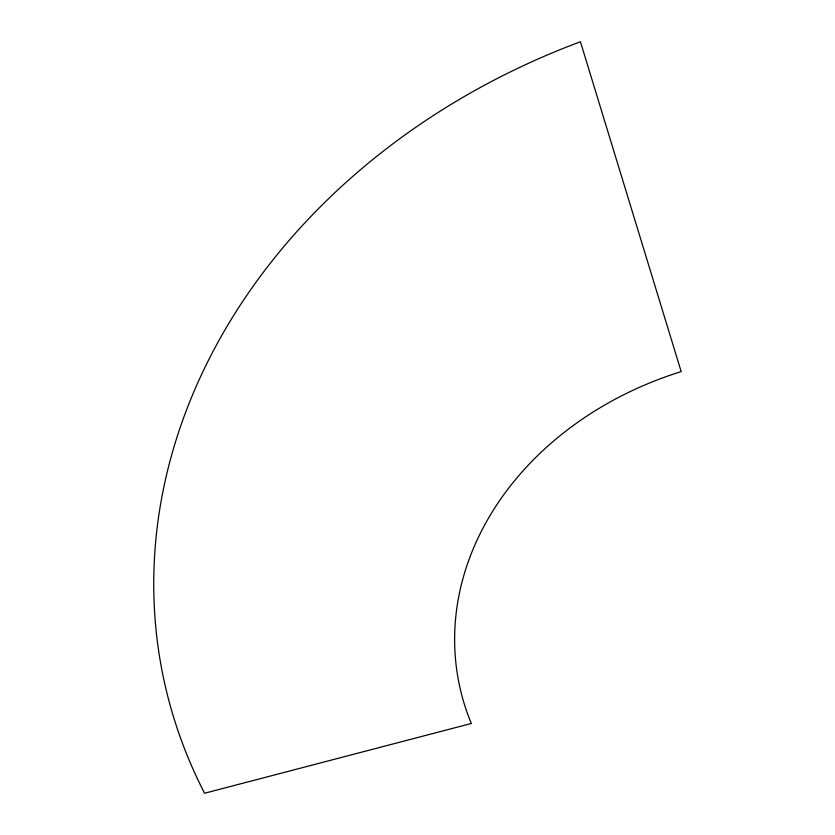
<?xml version="1.0" encoding="UTF-8"?>
<svg xmlns="http://www.w3.org/2000/svg" width="835" height="835" viewBox="0 0 835 835"><rect width="100%" height="100%" fill="white"/><g stroke="black" fill="none" stroke-linecap="round" stroke-linejoin="round"><path stroke-width="1.25" d="M471.295 723.486L204.575 793.25A654.692 544.608 -12.1 0 1 580.429 41.75L681.183 371.606A321.632 265.259 -10.3 0 0 471.295 723.486"/></g></svg>
